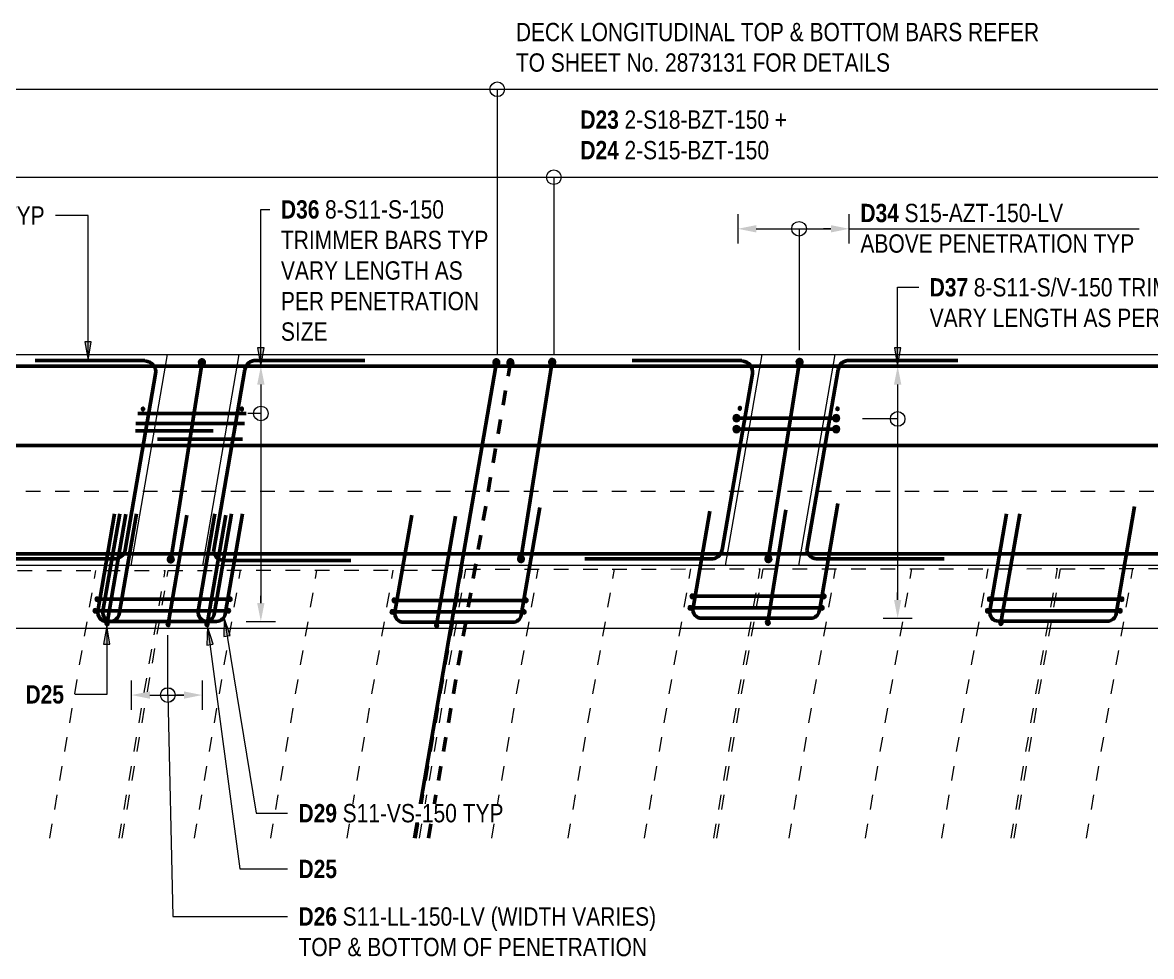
# Model space of a CAD drawing. Header units: metres. Extents: x 1110 to 1195, y -510 to 24.
# Drawn here: x 1115.53 to 1123.24, y -509.72 to -503.34 of the extents above; entities that cross this region are included whole.
import ezdxf

# ---------------------------------------------------------------- set-up
doc = ezdxf.new("R2010")
doc.units = ezdxf.units.M
for name, pattern in [('JacobsCenter', [0.015, 0.009, -0.0015, 0.003, -0.0015]), ('JacobsDash', [0.0045, 0.003, -0.0015]), ('JacobsGridLine', [0.0145, 0.01, -0.001, 0.0025, -0.001])]:
    doc.linetypes.add(name, pattern=pattern)
for name, color, linetype, lineweight in [('A-ANNO-NOTE', 7, 'Continuous', 9), ('A-DETL', 7, 'Continuous', 13), ('A-DETL-GENF', 7, 'Continuous', 9), ('G-ANNO-TEXT', 7, 'Continuous', 9), ('S-BEAM', 7, 'Continuous', 50), ('S-GRID', 7, 'Continuous', 9)]:
    doc.layers.add(name, color=color, linetype=linetype, lineweight=lineweight)
doc.styles.add('Arial Narrow', font='ARIALN.TTF', dxfattribs={"height": 0.125})
doc.styles.add('Arial Narrow_B', font='ARIALNB.TTF', dxfattribs={"height": 0.125})

# ---------------------------------------------------------------- blocks, each defined once
blk = doc.blocks.new('06_SFR_GCT_Girder_SuperT_BR08Edge_CS - Super T - 1815-6270606-DRG-2873132 - PLAN - ABUTMENT A INTEGRAL STITCH')
at = {"layer": 'S-BEAM', "color": 9, "linetype": 'JacobsDash', "lineweight": 18, "true_color": 0xc3c3c3}
for p, q in [((1118.2402, -508.9092), (1118.5566, -507.0731)), ((1118.5566, -507.0731), (1120.5657, -507.0709)), ((1120.249, -508.9092), (1120.5657, -507.0709))]:
    blk.add_line(p, q, dxfattribs=at)
blk = doc.blocks.new('06_SFR_GCT_Girder_SuperT_BR08Edge_CS - Super T - 1815-6270390-DRG-2873132 - PLAN - ABUTMENT A INTEGRAL STITCH')
at = {"layer": 'S-BEAM', "color": 9, "linetype": 'JacobsDash', "lineweight": 18, "true_color": 0xc3c3c3}
for p, q in [((1120.2697, -508.9092), (1120.5864, -507.0713)), ((1120.5864, -507.0713), (1122.5955, -507.069)), ((1122.2785, -508.9092), (1122.5955, -507.069))]:
    blk.add_line(p, q, dxfattribs=at)
blk = doc.blocks.new('06_SFR_GCT_Girder_SuperT_BR08Edge_CS - Super T - 1815-6270051-DRG-2873132 - PLAN - ABUTMENT A INTEGRAL STITCH')
at = {"layer": 'S-BEAM', "color": 9, "linetype": 'JacobsDash', "lineweight": 18, "true_color": 0xc3c3c3}
for p, q in [((1122.2992, -508.9092), (1122.6162, -507.0694)), ((1122.6162, -507.0694), (1124.6253, -507.0672)), ((1124.3079, -508.9092), (1124.6253, -507.0672))]:
    blk.add_line(p, q, dxfattribs=at)
blk = doc.blocks.new('06_SFR_GCT_Girder_SuperT_BR08Edge_CS - Super T - 1815-6539906-DRG-2873132 - PLAN - ABUTMENT A INTEGRAL STITCH')
at = {"layer": 'S-BEAM', "color": 9, "linetype": 'JacobsDash', "lineweight": 18, "true_color": 0xc3c3c3}
for p, q in [((1116.3828, -507.9104), (1116.5257, -507.081)), ((1116.5257, -507.081), (1118.5349, -507.0787)), ((1118.2195, -508.9092), (1118.5349, -507.0787)), ((1116.2107, -508.9092), (1116.3757, -507.9519))]:
    blk.add_line(p, q, dxfattribs=at)
blk = doc.blocks.new('06_SFR_GCT_Girder_SuperT_BR08Edge_CS - Super T - 1815-6271143-DRG-2873132 - PLAN - ABUTMENT A INTEGRAL STITCH')
at = {"layer": 'S-BEAM', "color": 9, "linetype": 'JacobsDash', "lineweight": 18, "true_color": 0xc3c3c3}
for p, q in [((1114.1814, -508.9092), (1114.496, -507.0829)), ((1114.496, -507.0829), (1116.5052, -507.0806)), ((1116.3615, -507.9147), (1116.5052, -507.0806)), ((1116.1901, -508.9092), (1116.3558, -507.948))]:
    blk.add_line(p, q, dxfattribs=at)
blk = doc.blocks.new('T2D-REO-S - T2D-REO-S-6592488-DRG-2873132 - PLAN - ABUTMENT A INTEGRAL STITCH')
at = {"layer": 'A-DETL-GENF', "lineweight": 50}
blk.add_line((0.05, 0.08), (11.878, 0.08), dxfattribs=at)
blk = doc.blocks.new('T2D-REO-S - T2D-REO-S-6592534-DRG-2873132 - PLAN - ABUTMENT A INTEGRAL STITCH')
at = {"layer": 'A-DETL-GENF', "lineweight": 50}
blk.add_line((0.05, -0.08), (11.8657, -0.08), dxfattribs=at)
blk = doc.blocks.new('T2D-REO-S - T2D-REO-S-6552228-DRG-2873132 - PLAN - ABUTMENT A INTEGRAL STITCH')
at = {"layer": 'A-DETL-GENF', "lineweight": 50}
blk.add_line((0.05, 0.08), (11.9017, 0.08), dxfattribs=at)
blk = doc.blocks.new('T2D-REO-LIG-LONG - Scale 50-6714209-DRG-2873132 - PLAN - ABUTMENT A INTEGRAL STITCH')
at = {"layer": 'A-DETL-GENF'}
for points in [[(0.05, 0.035), (0.0539, 0.0355), (0.0575, 0.037), (0.0606, 0.0394), (0.063, 0.0425), (0.0645, 0.0461), (0.065, 0.05), (0.0645, 0.0539), (0.063, 0.0575), (0.0606, 0.0606), (0.0575, 0.063), (0.0539, 0.0645), (0.05, 0.065), (0.0461, 0.0645), (0.0425, 0.063), (0.0394, 0.0606), (0.037, 0.0575), (0.0355, 0.0539), (0.035, 0.05), (0.0355, 0.0461), (0.037, 0.0425), (0.0394, 0.0394), (0.0425, 0.037), (0.0461, 0.0355)], [(0.958, 0.035), (0.9619, 0.0355), (0.9655, 0.037), (0.9686, 0.0394), (0.971, 0.0425), (0.9725, 0.0461), (0.973, 0.05), (0.9725, 0.0539), (0.971, 0.0575), (0.9686, 0.0606), (0.9655, 0.063), (0.9619, 0.0645), (0.958, 0.065), (0.9541, 0.0645), (0.9505, 0.063), (0.9474, 0.0606), (0.945, 0.0575), (0.9435, 0.0539), (0.943, 0.05), (0.9435, 0.0461), (0.945, 0.0425), (0.9474, 0.0394), (0.9505, 0.037), (0.9541, 0.0355)]]:
    blk.add_hatch(color=256, dxfattribs=at).paths.add_polyline_path(points)
at = {"layer": 'A-DETL-GENF', "lineweight": 50}
blk.add_line((0.065, 0.05), (0.943, 0.05), dxfattribs=at)
at = {"layer": 'A-DETL-GENF', "lineweight": 18}
for centre, start, end in [((0.05, 0.05), 360, 180), ((0.05, 0.05), 180, 360), ((0.958, 0.05), 360, 180), ((0.958, 0.05), 180, 360)]:
    blk.add_arc(centre, 0.015, start, end, dxfattribs=at)
blk = doc.blocks.new('T2D-REO-LIG-LONG - Scale 50-6714267-DRG-2873132 - PLAN - ABUTMENT A INTEGRAL STITCH')
at = {"layer": 'A-DETL-GENF'}
for points in [[(0.05, 0.035), (0.0539, 0.0355), (0.0575, 0.037), (0.0606, 0.0394), (0.063, 0.0425), (0.0645, 0.0461), (0.065, 0.05), (0.0645, 0.0539), (0.063, 0.0575), (0.0606, 0.0606), (0.0575, 0.063), (0.0539, 0.0645), (0.05, 0.065), (0.0461, 0.0645), (0.0425, 0.063), (0.0386, 0.0595), (0.037, 0.0575), (0.0355, 0.0539), (0.035, 0.05), (0.0355, 0.0461), (0.037, 0.0425), (0.0394, 0.0394), (0.0425, 0.037), (0.0461, 0.0355)], [(0.9616, 0.035), (0.9655, 0.0355), (0.9691, 0.037), (0.9722, 0.0394), (0.9746, 0.0425), (0.9761, 0.0461), (0.9766, 0.05), (0.9761, 0.0539), (0.9746, 0.0575), (0.9722, 0.0606), (0.9691, 0.063), (0.9655, 0.0645), (0.9616, 0.065), (0.9577, 0.0645), (0.9541, 0.063), (0.951, 0.0606), (0.9486, 0.0575), (0.9471, 0.0539), (0.9466, 0.05), (0.9471, 0.0461), (0.9486, 0.0425), (0.951, 0.0394), (0.9541, 0.037), (0.9577, 0.0355)]]:
    blk.add_hatch(color=256, dxfattribs=at).paths.add_polyline_path(points)
at = {"layer": 'A-DETL-GENF', "lineweight": 50}
blk.add_line((0.065, 0.05), (0.9466, 0.05), dxfattribs=at)
at = {"layer": 'A-DETL-GENF', "lineweight": 18}
for centre, start, end in [((0.05, 0.05), 360, 180), ((0.05, 0.05), 180, 360), ((0.9616, 0.05), 0, 180), ((0.9616, 0.05), 180, 360)]:
    blk.add_arc(centre, 0.015, start, end, dxfattribs=at)
blk = doc.blocks.new('T2D-REO-LIG-LONG - Scale 50-6590636-DRG-2873132 - PLAN - ABUTMENT A INTEGRAL STITCH')
at = {"layer": 'A-DETL-GENF'}
blk.add_hatch(color=256, dxfattribs=at).paths.add_polyline_path([(0.0242, 0.0461), (0.0257, 0.0425), (0.0281, 0.0394), (0.0312, 0.037), (0.0349, 0.0355), (0.0387, 0.035), (0.0426, 0.0355), (0.0462, 0.037), (0.0493, 0.0394), (0.0517, 0.0425), (0.0532, 0.0461), (0.0537, 0.05), (0.0532, 0.0539), (0.0517, 0.0575), (0.0493, 0.0606), (0.0462, 0.063), (0.0426, 0.0645), (0.0387, 0.065), (0.0349, 0.0645), (0.0312, 0.063), (0.0281, 0.0606), (0.0257, 0.0575), (0.0242, 0.0539), (0.0237, 0.05)])
at = {"layer": 'A-DETL-GENF', "lineweight": 50}
blk.add_line((0.0537, 0.05), (0.795, 0.05), dxfattribs=at)
at = {"layer": 'A-DETL-GENF', "lineweight": 18}
for start, end in [(360, 180), (180, 360)]:
    blk.add_arc((0.0387, 0.05), 0.015, start, end, dxfattribs=at)
blk = doc.blocks.new('T2DExtentArrowReinf_v1 - Extent-8540926-DRG-2873132 - PLAN - ABUTMENT A INTEGRAL STITCH')
at = {"layer": 'A-DETL-GENF'}
for p, q in [((0.2469, 0), (0.2469, 0.4093)), ((0, -0.01), (0, 0.01)), ((0.482, 0.0339), (0.482, 0)), ((0.125, 0), (0.357, 0))]:
    blk.add_line(p, q, dxfattribs=at)
blk = doc.blocks.new('T2D-REO-LIG-LONG - Scale 50-6715040-DRG-2873132 - PLAN - ABUTMENT A INTEGRAL STITCH')
at = {"layer": 'A-DETL-GENF'}
for points in [[(0.05, 0.035), (0.0539, 0.0355), (0.0575, 0.037), (0.0606, 0.0394), (0.063, 0.0425), (0.0645, 0.0461), (0.065, 0.05), (0.0645, 0.0539), (0.063, 0.0575), (0.0606, 0.0606), (0.0575, 0.063), (0.0539, 0.0645), (0.05, 0.065), (0.0461, 0.0645), (0.0425, 0.063), (0.0394, 0.0606), (0.037, 0.0575), (0.0355, 0.0539), (0.035, 0.05), (0.0355, 0.0461), (0.037, 0.0425), (0.0394, 0.0394), (0.0425, 0.037), (0.0461, 0.0355)], [(0.95, 0.035), (0.9539, 0.0355), (0.9575, 0.037), (0.9606, 0.0394), (0.963, 0.0425), (0.9645, 0.0461), (0.965, 0.05), (0.9645, 0.0539), (0.963, 0.0575), (0.9606, 0.0606), (0.9575, 0.063), (0.9539, 0.0645), (0.95, 0.065), (0.9461, 0.0645), (0.9425, 0.063), (0.9394, 0.0606), (0.937, 0.0575), (0.9355, 0.0539), (0.935, 0.05), (0.9355, 0.0461), (0.937, 0.0425), (0.9394, 0.0394), (0.9425, 0.037), (0.9461, 0.0355)]]:
    blk.add_hatch(color=256, dxfattribs=at).paths.add_polyline_path(points)
at = {"layer": 'A-DETL-GENF', "lineweight": 50}
blk.add_line((0.065, 0.05), (0.935, 0.05), dxfattribs=at)
at = {"layer": 'A-DETL-GENF', "lineweight": 18}
for centre, start, end in [((0.05, 0.05), 360, 180), ((0.05, 0.05), 180, 360), ((0.95, 0.05), 360, 180), ((0.95, 0.05), 180, 360)]:
    blk.add_arc(centre, 0.015, start, end, dxfattribs=at)
blk = doc.blocks.new('T2D-REO-LIG-LONG - Scale 50-6715321-DRG-2873132 - PLAN - ABUTMENT A INTEGRAL STITCH')
at = {"layer": 'A-DETL-GENF'}
for points in [[(0.05, 0.035), (0.0539, 0.0355), (0.0575, 0.037), (0.0606, 0.0394), (0.063, 0.0425), (0.0645, 0.0461), (0.065, 0.05), (0.0645, 0.0539), (0.063, 0.0575), (0.0606, 0.0606), (0.0575, 0.063), (0.0539, 0.0645), (0.05, 0.065), (0.0461, 0.0645), (0.0425, 0.063), (0.0394, 0.0606), (0.037, 0.0575), (0.0355, 0.0539), (0.035, 0.05), (0.0355, 0.0461), (0.037, 0.0425), (0.0394, 0.0394), (0.0425, 0.037), (0.0461, 0.0355)], [(0.9528, 0.035), (0.9567, 0.0355), (0.9603, 0.037), (0.9634, 0.0394), (0.9658, 0.0425), (0.9673, 0.0461), (0.9678, 0.05), (0.9673, 0.0539), (0.9658, 0.0575), (0.9634, 0.0606), (0.9603, 0.063), (0.9567, 0.0645), (0.9528, 0.065), (0.9489, 0.0645), (0.9453, 0.063), (0.9422, 0.0606), (0.9398, 0.0575), (0.9383, 0.0539), (0.9378, 0.05), (0.9383, 0.0461), (0.9398, 0.0425), (0.9422, 0.0394), (0.9453, 0.037), (0.9489, 0.0355)]]:
    blk.add_hatch(color=256, dxfattribs=at).paths.add_polyline_path(points)
at = {"layer": 'A-DETL-GENF', "lineweight": 50}
blk.add_line((0.065, 0.05), (0.9378, 0.05), dxfattribs=at)
at = {"layer": 'A-DETL-GENF', "lineweight": 18}
for centre, start, end in [((0.05, 0.05), 360, 180), ((0.05, 0.05), 180, 360), ((0.9528, 0.05), 360, 180), ((0.9528, 0.05), 180, 0)]:
    blk.add_arc(centre, 0.015, start, end, dxfattribs=at)
blk = doc.blocks.new('T2D-REO-LIG-LONG - Scale 50-6715377-DRG-2873132 - PLAN - ABUTMENT A INTEGRAL STITCH')
at = {"layer": 'A-DETL-GENF'}
for points in [[(0.05, 0.035), (0.0539, 0.0355), (0.0575, 0.037), (0.0606, 0.0394), (0.063, 0.0425), (0.0645, 0.0461), (0.065, 0.05), (0.0645, 0.0539), (0.063, 0.0575), (0.0606, 0.0606), (0.0575, 0.063), (0.0539, 0.0645), (0.05, 0.065), (0.0461, 0.0645), (0.0425, 0.063), (0.0394, 0.0606), (0.037, 0.0575), (0.0355, 0.0539), (0.035, 0.05), (0.0355, 0.0461), (0.037, 0.0425), (0.0394, 0.0394), (0.0425, 0.037), (0.0461, 0.0355)], [(0.9551, 0.035), (0.959, 0.0355), (0.9626, 0.037), (0.9658, 0.0394), (0.9681, 0.0425), (0.9696, 0.0461), (0.9701, 0.05), (0.9696, 0.0539), (0.9681, 0.0575), (0.9658, 0.0606), (0.9626, 0.063), (0.959, 0.0645), (0.9551, 0.065), (0.9513, 0.0645), (0.9476, 0.063), (0.9445, 0.0606), (0.9422, 0.0575), (0.9407, 0.0539), (0.9401, 0.05), (0.9407, 0.0461), (0.9422, 0.0425), (0.9445, 0.0394), (0.9476, 0.037), (0.9513, 0.0355)]]:
    blk.add_hatch(color=256, dxfattribs=at).paths.add_polyline_path(points)
at = {"layer": 'A-DETL-GENF', "lineweight": 50}
blk.add_line((0.065, 0.05), (0.9401, 0.05), dxfattribs=at)
at = {"layer": 'A-DETL-GENF', "lineweight": 18}
for centre, start, end in [((0.05, 0.05), 360, 180), ((0.05, 0.05), 180, 360), ((0.9551, 0.05), 360, 180), ((0.9551, 0.05), 180, 360)]:
    blk.add_arc(centre, 0.015, start, end, dxfattribs=at)
blk = doc.blocks.new('B_Det_Reinf_Bar Section_2D - Reo Dot_Scale 25_Section-1695670-DRG-2873132 - PLAN - ABUTMENT A INTEGRAL STITCH')
at = {"layer": 'A-DETL-GENF'}
blk.add_hatch(color=256, dxfattribs=at).paths.add_polyline_path([(0.0121, 0.0032), (0.0108, 0.0062), (0.0088, 0.0088), (0.0062, 0.0108), (0.0032, 0.0121), (0, 0.0125), (-0.0032, 0.0121), (-0.0063, 0.0108), (-0.0088, 0.0088), (-0.0108, 0.0062), (-0.0121, 0.0032), (-0.0125, 0), (-0.0121, -0.0032), (-0.0108, -0.0063), (-0.0088, -0.0088), (-0.0063, -0.0108), (-0.0032, -0.0121), (0, -0.0125), (0.0032, -0.0121), (0.0062, -0.0108), (0.0088, -0.0088), (0.0108, -0.0063), (0.0121, -0.0032), (0.0125, 0)])
for start, end in [(360, 180), (180, 360)]:
    blk.add_arc((0, 0), 0.0125, start, end, dxfattribs=at)
blk = doc.blocks.new('T2DExtentArrowReinf_v1 - Extent-8794891-DRG-2873132 - PLAN - ABUTMENT A INTEGRAL STITCH')
at = {"layer": 'A-DETL-GENF'}
for p, q in [((0, 0.01), (0, -0.01)), ((0.125, 0), (1.6161, 0)), ((0.3225, 0), (0.3225, -0.0879)), ((1.7411, -0.0339), (1.7411, 0))]:
    blk.add_line(p, q, dxfattribs=at)
blk = doc.blocks.new('CS_DET_Rebar Combined - Multiple Bar-6596981-DRG-2873132 - PLAN - ABUTMENT A INTEGRAL STITCH')
at = {"layer": 'A-DETL-GENF'}
blk.add_hatch(color=256, dxfattribs=at).paths.add_polyline_path([(0.0241, 0.0065), (0.0217, 0.0125), (0.0177, 0.0177), (0.0125, 0.0217), (0.0065, 0.0241), (0, 0.025), (-0.0065, 0.0241), (-0.0125, 0.0217), (-0.0177, 0.0177), (-0.0217, 0.0125), (-0.0241, 0.0065), (-0.025, 0), (-0.0241, -0.0065), (-0.0217, -0.0125), (-0.0177, -0.0177), (-0.0125, -0.0217), (-0.0065, -0.0241), (0, -0.025), (0.0065, -0.0241), (0.0125, -0.0217), (0.0177, -0.0177), (0.0217, -0.0125), (0.0241, -0.0065), (0.025, 0)])
at = {"layer": 'A-DETL-GENF', "linetype": 'JacobsDash', "lineweight": 50}
blk.add_line((3.2945, 0), (0.025, 0), dxfattribs=at)
at = {"layer": 'A-DETL-GENF'}
for start, end in [(360, 180), (180, 360)]:
    blk.add_arc((0, 0), 0.025, start, end, dxfattribs=at)
blk = doc.blocks.new('CS_DET_Rebar Combined - Multiple Bar-6597023-DRG-2873132 - PLAN - ABUTMENT A INTEGRAL STITCH')
at = {"layer": 'A-DETL-GENF'}
blk.add_hatch(color=256, dxfattribs=at).paths.add_polyline_path([(0.0241, 0.0065), (0.0217, 0.0125), (0.0177, 0.0177), (0.0125, 0.0217), (0.0065, 0.0241), (0, 0.025), (-0.0065, 0.0241), (-0.0125, 0.0217), (-0.0177, 0.0177), (-0.0217, 0.0125), (-0.0241, 0.0065), (-0.025, 0), (-0.0241, -0.0065), (-0.0217, -0.0125), (-0.0177, -0.0177), (-0.0125, -0.0217), (-0.0065, -0.0241), (0, -0.025), (0.0065, -0.0241), (0.0125, -0.0217), (0.0177, -0.0177), (0.0217, -0.0125), (0.0241, -0.0065), (0.025, 0)])
at = {"layer": 'A-DETL-GENF', "lineweight": 50}
blk.add_line((0.025, 0), (3.2951, 0), dxfattribs=at)
at = {"layer": 'A-DETL-GENF'}
for start, end in [(360, 180), (180, 360)]:
    blk.add_arc((0, 0), 0.025, start, end, dxfattribs=at)
blk = doc.blocks.new('T2DExtentArrowReinf_v1 - Extent-6600319-DRG-2873132 - PLAN - ABUTMENT A INTEGRAL STITCH')
at = {"layer": 'A-DETL-GENF'}
for p, q in [((0.125, 0), (30.6359, 0)), ((6.4142, 0), (6.4142, -1.81))]:
    blk.add_line(p, q, dxfattribs=at)
blk = doc.blocks.new('T2DExtentArrowReinf_v1 - Extent-7551481-DRG-2873132 - PLAN - ABUTMENT A INTEGRAL STITCH')
at = {"layer": 'A-DETL-GENF'}
for p, q in [((0.125, 0), (30.6359, 0)), ((6.8007, 0), (6.8007, -1.21))]:
    blk.add_line(p, q, dxfattribs=at)
blk = doc.blocks.new('CS_DET_Rebar Combined - Multiple Bar-6600906-DRG-2873132 - PLAN - ABUTMENT A INTEGRAL STITCH')
at = {"layer": 'A-DETL-GENF'}
for points in [[(0.0241, 0.0065), (0.0217, 0.0125), (0.0177, 0.0177), (0.0125, 0.0217), (0.0065, 0.0241), (0, 0.025), (-0.0065, 0.0241), (-0.0125, 0.0217), (-0.0177, 0.0177), (-0.0217, 0.0125), (-0.0241, 0.0065), (-0.025, 0), (-0.0241, -0.0065), (-0.0217, -0.0125), (-0.0177, -0.0177), (-0.0125, -0.0217), (-0.0065, -0.0241), (0, -0.025), (0.0065, -0.0241), (0.0125, -0.0217), (0.0177, -0.0177), (0.0217, -0.0125), (0.0241, -0.0065), (0.025, 0)], [(1.3841, 0.0065), (1.3817, 0.0125), (1.3777, 0.0177), (1.3725, 0.0217), (1.3665, 0.0241), (1.36, 0.025), (1.3535, 0.0241), (1.3475, 0.0217), (1.3423, 0.0177), (1.3383, 0.0125), (1.3359, 0.0065), (1.335, 0), (1.3359, -0.0065), (1.3383, -0.0125), (1.3423, -0.0177), (1.3475, -0.0217), (1.3535, -0.0241), (1.36, -0.025), (1.3665, -0.0241), (1.3725, -0.0217), (1.3777, -0.0177), (1.3817, -0.0125), (1.3841, -0.0065), (1.385, 0)]]:
    blk.add_hatch(color=256, dxfattribs=at).paths.add_polyline_path(points)
at = {"layer": 'A-DETL-GENF', "lineweight": 50}
blk.add_line((0.025, 0), (1.335, 0), dxfattribs=at)
at = {"layer": 'A-DETL-GENF'}
for centre, start, end in [((0, 0), 360, 180), ((0, 0), 180, 360), ((1.36, 0), 0, 180), ((1.36, 0), 180, 360)]:
    blk.add_arc(centre, 0.025, start, end, dxfattribs=at)
blk = doc.blocks.new('T2DExtentArrowReinf_v1 - Extent-6601518-DRG-2873132 - PLAN - ABUTMENT A INTEGRAL STITCH')
at = {"layer": 'A-DETL-GENF'}
for p, q in [((0, 0.01), (0, -0.01)), ((0.125, 0), (0.635, 0)), ((0.4176, 0), (0.4176, -0.8288)), ((0.76, -0.01), (0.76, 0))]:
    blk.add_line(p, q, dxfattribs=at)
blk = doc.blocks.new('T2DExtentArrowReinf_v1 - Extent-8555016-DRG-2873132 - PLAN - ABUTMENT A INTEGRAL STITCH')
at = {"layer": 'A-DETL-GENF'}
for p, q in [((0, 0.01), (0, -0.01)), ((0.125, 0), (1.5951, 0)), ((0.36, 0), (0.36, -0.2405)), ((1.7201, -0.0339), (1.7201, 0))]:
    blk.add_line(p, q, dxfattribs=at)
blk = doc.blocks.new('CS_DET_Rebar Combined - Multiple Bar-7551492-DRG-2873132 - PLAN - ABUTMENT A INTEGRAL STITCH')
at = {"layer": 'A-DETL-GENF'}
blk.add_hatch(color=256, dxfattribs=at).paths.add_polyline_path([(0.7968, 0.0045), (0.7951, 0.0087), (0.7923, 0.0124), (0.7887, 0.0152), (0.7845, 0.0169), (0.7799, 0.0175), (0.7754, 0.0169), (0.7712, 0.0152), (0.7676, 0.0124), (0.7643, 0.0076), (0.763, 0.0045), (0.7624, 0), (0.763, -0.0045), (0.7648, -0.0088), (0.7676, -0.0124), (0.7712, -0.0152), (0.7754, -0.0169), (0.7799, -0.0175), (0.7845, -0.0169), (0.7887, -0.0152), (0.7923, -0.0124), (0.7951, -0.0088), (0.7968, -0.0045), (0.7974, 0)])
at = {"layer": 'A-DETL-GENF', "lineweight": 50}
blk.add_line((0, 0), (0.7624, 0), dxfattribs=at)
at = {"layer": 'A-DETL-GENF'}
for start, end in [(360, 180), (180, 360)]:
    blk.add_arc((0.7799, 0), 0.0175, start, end, dxfattribs=at)
blk = doc.blocks.new('CS_DET_Rebar Combined - Multiple Bar-7551485-DRG-2873132 - PLAN - ABUTMENT A INTEGRAL STITCH')
at = {"layer": 'A-DETL-GENF', "lineweight": 50}
blk.add_line((0, 0), (0.74, 0), dxfattribs=at)
blk = doc.blocks.new('CS_DET_Rebar Combined - Multiple Bar-7551489-DRG-2873132 - PLAN - ABUTMENT A INTEGRAL STITCH')
at = {"layer": 'A-DETL-GENF'}
for points in [[(0, -0.025), (0.0065, -0.0241), (0.0125, -0.0217), (0.0177, -0.0177), (0.0217, -0.0125), (0.0241, -0.0065), (0.025, 0), (0.0241, 0.0065), (0.0217, 0.0125), (0.0177, 0.0177), (0.0125, 0.0217), (0.0065, 0.0241), (0, 0.025), (-0.0065, 0.0241), (-0.0125, 0.0217), (-0.0177, 0.0177), (-0.0217, 0.0125), (-0.0241, 0.0065), (-0.025, 0), (-0.0241, -0.0065), (-0.0217, -0.0125), (-0.0177, -0.0177), (-0.0125, -0.0217), (-0.0065, -0.0241)], [(0.68, -0.025), (0.6865, -0.0241), (0.6925, -0.0217), (0.6977, -0.0177), (0.7017, -0.0125), (0.7041, -0.0065), (0.705, 0), (0.7041, 0.0065), (0.7017, 0.0125), (0.6977, 0.0177), (0.6925, 0.0217), (0.6865, 0.0241), (0.68, 0.025), (0.6735, 0.0241), (0.6675, 0.0217), (0.6623, 0.0177), (0.6583, 0.0125), (0.6559, 0.0065), (0.655, 0), (0.6559, -0.0065), (0.6583, -0.0125), (0.6623, -0.0177), (0.6675, -0.0217), (0.6735, -0.0241)]]:
    blk.add_hatch(color=256, dxfattribs=at).paths.add_polyline_path(points)
at = {"layer": 'A-DETL-GENF', "lineweight": 50}
blk.add_line((0.025, 0), (0.655, 0), dxfattribs=at)
at = {"layer": 'A-DETL-GENF'}
for centre, start, end in [((0, 0), 360, 180), ((0, 0), 180, 360), ((0.68, 0), 360, 180), ((0.68, 0), 180, 360)]:
    blk.add_arc(centre, 0.025, start, end, dxfattribs=at)
blk = doc.blocks.new('CS_DET_Rebar Combined - Multiple Bar-7551483-DRG-2873132 - PLAN - ABUTMENT A INTEGRAL STITCH')
at = {"layer": 'A-DETL-GENF', "lineweight": 50}
blk.add_line((0, 0), (0.53, 0), dxfattribs=at)
blk = doc.blocks.new('CS_DET_Rebar Combined - Multiple Bar-7551488-DRG-2873132 - PLAN - ABUTMENT A INTEGRAL STITCH')
at = {"layer": 'A-DETL-GENF', "lineweight": 50}
blk.add_line((0, 0), (0.58, 0), dxfattribs=at)

msp = doc.modelspace()

# ---------------------------------------------------------------- hatches: boundary and pattern name
at = {"layer": 'A-ANNO-NOTE', "lineweight": 5}
for points in [[(1120.5388, -504.7746), (1120.5388, -504.7246), (1120.4138, -504.7496)], [(1121.0488, -504.7746), (1121.1738, -504.7496), (1121.0488, -504.7246)], [(1117.1324, -505.8126), (1117.1824, -505.8126), (1117.1574, -505.6876)], [(1121.5294, -505.8126), (1121.5044, -505.6876), (1121.4794, -505.8126)], [(1117.1574, -507.4288), (1117.1824, -507.3038), (1117.1324, -507.3038)], [(1121.5044, -507.4078), (1121.5294, -507.2828), (1121.4794, -507.2828)], [(1116.4005, -507.9569), (1116.4005, -507.9069), (1116.2755, -507.9319)], [(1116.6325, -507.9569), (1116.7575, -507.9319), (1116.6325, -507.9069)]]:
    msp.add_hatch(color=256, dxfattribs=at).paths.add_polyline_path(points)
at = {"layer": 'G-ANNO-TEXT'}
for points in [[(1115.9778, -505.6457), (1115.9999, -505.5207), (1115.9558, -505.5207)], [(1117.1575, -505.6877), (1117.1795, -505.5627), (1117.1354, -505.5627)], [(1121.5044, -505.6877), (1121.5265, -505.5627), (1121.4824, -505.5627)], [(1116.9059, -507.4055), (1116.9044, -507.5325), (1116.9479, -507.5253)], [(1116.1055, -507.4584), (1116.0835, -507.5834), (1116.1276, -507.5834)], [(1116.7928, -507.4645), (1116.7876, -507.5913), (1116.8313, -507.5855)]]:
    msp.add_hatch(color=256, dxfattribs=at).paths.add_polyline_path(points)

# ---------------------------------------------------------------- linework, layer by layer
at = {"layer": 'A-ANNO-NOTE'}
for p, q in [((1120.4138, -504.6496), (1120.4138, -504.8496)), ((1121.1738, -504.8496), (1121.1738, -504.6496)), ((1120.5388, -504.7496), (1120.5888, -504.7496)), ((1121.0488, -504.7496), (1120.9988, -504.7496)), ((1117.2574, -505.6876), (1117.0574, -505.6876)), ((1121.6044, -505.6876), (1121.4044, -505.6876)), ((1117.1574, -505.8126), (1117.1574, -505.8626)), ((1121.5044, -505.8126), (1121.5044, -505.8626)), ((1117.1574, -507.3038), (1117.1574, -507.2538)), ((1121.5044, -507.2828), (1121.5044, -507.2328)), ((1121.4044, -507.4078), (1121.6044, -507.4078)), ((1117.0574, -507.4288), (1117.2574, -507.4288)), ((1116.2755, -508.0319), (1116.2755, -507.8319)), ((1116.7575, -507.8319), (1116.7575, -508.0319)), ((1116.4005, -507.9319), (1116.4505, -507.9319)), ((1116.6325, -507.9319), (1116.5825, -507.9319))]:
    msp.add_line(p, q, dxfattribs=at)
for centre in [(1118.7709, -503.7976), (1119.1574, -504.3976), (1120.8314, -504.7496), (1117.1574, -506.0101), (1121.5044, -506.0476), (1116.5224, -507.9319)]:
    msp.add_circle(centre, 0.05, dxfattribs=at)
at = {"layer": 'A-DETL', "lineweight": 18}
for p, q in [((1121.1738, -504.7496), (1123.1538, -504.7496)), ((1120.5761, -505.6076), (1120.328, -507.048)), ((1121.0761, -505.6076), (1120.828, -507.048))]:
    msp.add_line(p, q, dxfattribs=at)
at = {"layer": 'A-DETL', "lineweight": 50}
for p, q in [((1115.6166, -505.6496), (1116.3666, -505.6496)), ((1116.8346, -506.9537), (1117.0489, -505.7099)), ((1117.8664, -505.6476), (1117.1228, -505.6476)), ((1119.6915, -505.6496), (1120.4415, -505.6496)), ((1120.8853, -506.9478), (1121.0985, -505.7099)), ((1121.9161, -505.6476), (1121.1724, -505.6476)), ((1116.2317, -506.9405), (1116.4386, -505.7396)), ((1120.3065, -506.9405), (1120.5134, -505.7396)), ((1120.9697, -507.358), (1121.0961, -506.6242)), ((1122.9957, -507.3777), (1123.1221, -506.6439)), ((1116.0449, -507.3586), (1116.1591, -506.6956)), ((1116.0799, -507.3586), (1116.1941, -506.6956)), ((1116.1898, -507.379), (1116.3076, -506.6956)), ((1116.7299, -507.3586), (1116.8441, -506.6956)), ((1116.8398, -507.379), (1116.9576, -506.6956)), ((1116.9148, -507.379), (1117.0326, -506.6956)), ((1118.0731, -507.3651), (1118.1871, -506.7035)), ((1118.9354, -507.3855), (1119.0618, -506.6518)), ((1120.1074, -507.3376), (1120.2214, -506.6759)), ((1122.1335, -507.3573), (1122.2475, -506.6956)), ((1116.1542, -507.0026), (1115.2942, -507.0026)), ((1116.9114, -507.0126), (1117.7714, -507.0126)), ((1120.2291, -507.0026), (1119.3691, -507.0026)), ((1120.9611, -507.0026), (1121.8211, -507.0026)), ((1120.9105, -507.4078), (1120.1665, -507.4078)), ((1116.8557, -507.4288), (1116.1145, -507.4288)), ((1116.1307, -507.4288), (1116.139, -507.4288)), ((1118.8763, -507.4353), (1118.1323, -507.4353)), ((1122.2038, -507.4275), (1122.1926, -507.4275)), ((1122.9366, -507.4275), (1122.2151, -507.4275))]:
    msp.add_line(p, q, dxfattribs=at)
at = {"layer": 'A-DETL', "color": 9, "linetype": 'JacobsDash', "lineweight": 9, "true_color": 0xc0c0c0}
for p, q in [((1115.7169, -508.9092), (1116.0318, -507.0812)), ((1116.7043, -508.9092), (1117.0194, -507.0804)), ((1117.7462, -508.9092), (1118.0615, -507.0793)), ((1118.7338, -508.9092), (1119.0502, -507.0726)), ((1119.7757, -508.9092), (1120.0924, -507.0714)), ((1120.7633, -508.9092), (1121.08, -507.0707)), ((1121.8052, -508.9092), (1122.1222, -507.0696)), ((1122.7927, -508.9092), (1123.1098, -507.0689))]:
    msp.add_line(p, q, dxfattribs=at)
at = {"layer": 'A-DETL', "color": 8, "linetype": 'JacobsCenter', "lineweight": 18, "true_color": 0x808080}
for p, q in [((1117.2251, -508.9092), (1117.5404, -507.0799)), ((1119.2546, -508.9092), (1119.5713, -507.072)), ((1121.2841, -508.9092), (1121.6011, -507.0702))]:
    msp.add_line(p, q, dxfattribs=at)
at = {"layer": 'A-DETL', "lineweight": 50}
for centre, radius, start, end in [((1116.3647, -505.7268), 0.075, 350.22424, 87.29473), ((1117.1228, -505.7226), 0.075, 90, 170.22424), ((1120.4395, -505.7268), 0.075, 350.22424, 87.29473), ((1121.1724, -505.7226), 0.075, 90, 170.22424), ((1116.1578, -506.9277), 0.075, 267.29473, 350.22424), ((1116.9079, -506.9377), 0.075, 192.28945, 272.70527), ((1120.2326, -506.9277), 0.075, 267.29473, 350.22424), ((1120.9575, -506.9277), 0.075, 195.5195, 272.70527), ((1120.1665, -507.3478), 0.06, 170.22424, 270), ((1116.104, -507.3688), 0.06, 170.22424, 267.96073), ((1116.139, -507.3688), 0.06, 170.22424, 270), ((1116.1307, -507.3688), 0.06, 270, 350.21932), ((1116.789, -507.3688), 0.06, 170.22424, 270), ((1116.7807, -507.3688), 0.06, 270, 350.21932), ((1116.8557, -507.3688), 0.06, 270, 350.22424), ((1118.1323, -507.3753), 0.06, 170.22424, 270), ((1118.8763, -507.3753), 0.06, 270, 350.22424), ((1120.9105, -507.3478), 0.06, 270, 350.22424), ((1122.1926, -507.3675), 0.06, 170.22424, 270), ((1122.9366, -507.3675), 0.06, 270, 350.22424)]:
    msp.add_arc(centre, radius, start, end, dxfattribs=at)
at = {"layer": 'G-ANNO-TEXT'}
for p, q in [((1117.1575, -504.6174), (1117.2196, -504.6174)), ((1117.1575, -505.6877), (1117.1575, -504.6174)), ((1115.8278, -504.6592), (1115.7561, -504.6592)), ((1115.9778, -504.6592), (1115.8278, -504.6592)), ((1115.9778, -505.6457), (1115.9778, -504.6592)), ((1121.5044, -505.149), (1121.6478, -505.149)), ((1121.5044, -505.6877), (1121.5044, -505.149)), ((1115.9999, -505.5207), (1115.9558, -505.5207)), ((1115.9558, -505.5207), (1115.9778, -505.6457)), ((1115.9778, -505.6457), (1115.9999, -505.5207)), ((1117.1795, -505.5627), (1117.1354, -505.5627)), ((1117.1354, -505.5627), (1117.1575, -505.6877)), ((1117.1575, -505.6877), (1117.1795, -505.5627)), ((1121.5265, -505.5627), (1121.4824, -505.5627)), ((1121.4824, -505.5627), (1121.5044, -505.6877)), ((1121.5044, -505.6877), (1121.5265, -505.5627)), ((1116.9059, -507.4055), (1116.9044, -507.5325)), ((1116.9479, -507.5253), (1116.9059, -507.4055)), ((1116.9059, -507.4055), (1117.1246, -508.7379)), ((1116.1055, -507.4584), (1116.0835, -507.5834)), ((1116.1276, -507.5834), (1116.1055, -507.4584)), ((1116.1055, -507.4584), (1116.1055, -507.9272)), ((1116.7928, -507.4645), (1116.7876, -507.5913)), ((1116.8313, -507.5855), (1116.7928, -507.4645)), ((1116.7928, -507.4645), (1117.0147, -509.1185)), ((1116.9044, -507.5325), (1116.9479, -507.5253)), ((1116.0835, -507.5834), (1116.1276, -507.5834)), ((1116.7876, -507.5913), (1116.8313, -507.5855)), ((1115.9393, -507.9272), (1115.8874, -507.9272)), ((1116.1055, -507.9272), (1115.9393, -507.9272)), ((1116.5221, -507.9324), (1116.5562, -509.443)), ((1117.1246, -508.7379), (1117.3396, -508.7379)), ((1117.0147, -509.1185), (1117.3396, -509.1185)), ((1116.5562, -509.443), (1117.3396, -509.443))]:
    msp.add_line(p, q, dxfattribs=at)
msp.add_circle((1116.5221, -507.9324), 0.05, dxfattribs=at)
at = {"layer": 'S-BEAM', "lineweight": 13}
for p, q in [((1112.3514, -505.6076), (1126.3645, -505.6076)), ((1116.2729, -507.0476), (1116.521, -505.6076)), ((1117.0081, -505.6076), (1116.76, -507.0476)), ((1126.3645, -507.0476), (1112.3514, -507.0476)), ((1126.3647, -507.4776), (1112.3526, -507.4776))]:
    msp.add_line(p, q, dxfattribs=at)
at = {"layer": 'S-GRID', "linetype": 'JacobsGridLine', "lineweight": 18}
msp.add_line((1144.8523, -506.5426), (1111.4628, -506.5426), dxfattribs=at)

# ---------------------------------------------------------------- block references
at = {"layer": 'A-DETL-GENF'}
for name, p in [('T2DExtentArrowReinf_v1 - Extent-6600319-DRG-2873132 - PLAN - ABUTMENT A INTEGRAL STITCH', (1112.3567, -503.7976)), ('T2DExtentArrowReinf_v1 - Extent-7551481-DRG-2873132 - PLAN - ABUTMENT A INTEGRAL STITCH', (1112.3567, -504.3976)), ('T2DExtentArrowReinf_v1 - Extent-6601518-DRG-2873132 - PLAN - ABUTMENT A INTEGRAL STITCH', (1120.4138, -504.7496)), ('CS_DET_Rebar Combined - Multiple Bar-7551485-DRG-2873132 - PLAN - ABUTMENT A INTEGRAL STITCH', (1116.3169, -506.0099)), ('CS_DET_Rebar Combined - Multiple Bar-7551489-DRG-2873132 - PLAN - ABUTMENT A INTEGRAL STITCH', (1120.4044, -506.0416)), ('CS_DET_Rebar Combined - Multiple Bar-7551485-DRG-2873132 - PLAN - ABUTMENT A INTEGRAL STITCH', (1116.305, -506.0788)), ('CS_DET_Rebar Combined - Multiple Bar-7551489-DRG-2873132 - PLAN - ABUTMENT A INTEGRAL STITCH', (1120.4047, -506.1163)), ('CS_DET_Rebar Combined - Multiple Bar-7551483-DRG-2873132 - PLAN - ABUTMENT A INTEGRAL STITCH', (1116.3013, -506.1296)), ('CS_DET_Rebar Combined - Multiple Bar-7551488-DRG-2873132 - PLAN - ABUTMENT A INTEGRAL STITCH', (1116.4517, -506.1843)), ('T2D-REO-LIG-LONG - Scale 50-6714209-DRG-2873132 - PLAN - ABUTMENT A INTEGRAL STITCH', (1115.9894, -507.3276)), ('T2D-REO-LIG-LONG - Scale 50-6715040-DRG-2873132 - PLAN - ABUTMENT A INTEGRAL STITCH', (1120.0516, -507.3079)), ('T2D-REO-LIG-LONG - Scale 50-6715321-DRG-2873132 - PLAN - ABUTMENT A INTEGRAL STITCH', (1122.0815, -507.3276)), ('T2D-REO-LIG-LONG - Scale 50-6715040-DRG-2873132 - PLAN - ABUTMENT A INTEGRAL STITCH', (1118.0174, -507.3355)), ('T2D-REO-LIG-LONG - Scale 50-6715040-DRG-2873132 - PLAN - ABUTMENT A INTEGRAL STITCH', (1120.038, -507.3868)), ('T2D-REO-LIG-LONG - Scale 50-6714267-DRG-2873132 - PLAN - ABUTMENT A INTEGRAL STITCH', (1115.9758, -507.4065)), ('T2D-REO-LIG-LONG - Scale 50-6715040-DRG-2873132 - PLAN - ABUTMENT A INTEGRAL STITCH', (1118.0038, -507.4143)), ('T2D-REO-LIG-LONG - Scale 50-6715377-DRG-2873132 - PLAN - ABUTMENT A INTEGRAL STITCH', (1122.0679, -507.4065)), ('T2DExtentArrowReinf_v1 - Extent-8540926-DRG-2873132 - PLAN - ABUTMENT A INTEGRAL STITCH', (1116.2755, -507.9319))]:
    msp.add_blockref(name, p, dxfattribs=at)
for name, p, rotation in [('CS_DET_Rebar Combined - Multiple Bar-6600906-DRG-2873132 - PLAN - ABUTMENT A INTEGRAL STITCH', (1116.7553, -505.6621), 261.0000000000048), ('CS_DET_Rebar Combined - Multiple Bar-6597023-DRG-2873132 - PLAN - ABUTMENT A INTEGRAL STITCH', (1118.7647, -505.662), 260.2242431405858), ('CS_DET_Rebar Combined - Multiple Bar-6596981-DRG-2873132 - PLAN - ABUTMENT A INTEGRAL STITCH', (1118.861, -505.6626), 260.2242431405735), ('CS_DET_Rebar Combined - Multiple Bar-6600906-DRG-2873132 - PLAN - ABUTMENT A INTEGRAL STITCH', (1119.1459, -505.6594), 261.0000000000048), ('CS_DET_Rebar Combined - Multiple Bar-6600906-DRG-2873132 - PLAN - ABUTMENT A INTEGRAL STITCH', (1120.8348, -505.6594), 261.0000000000048), ('T2D-REO-S - T2D-REO-S-6592488-DRG-2873132 - PLAN - ABUTMENT A INTEGRAL STITCH', (1124.3514, -505.6076), 180), ('T2DExtentArrowReinf_v1 - Extent-8794891-DRG-2873132 - PLAN - ABUTMENT A INTEGRAL STITCH', (1117.1574, -505.6876), 270.0000000000056), ('T2DExtentArrowReinf_v1 - Extent-8555016-DRG-2873132 - PLAN - ABUTMENT A INTEGRAL STITCH', (1121.5044, -505.6876), 270.0000000000056), ('B_Det_Reinf_Bar Section_2D - Reo Dot_Scale 25_Section-1695670-DRG-2873132 - PLAN - ABUTMENT A INTEGRAL STITCH', (1116.3527, -505.9796), 255.2239032136471), ('B_Det_Reinf_Bar Section_2D - Reo Dot_Scale 25_Section-1695670-DRG-2873132 - PLAN - ABUTMENT A INTEGRAL STITCH', (1117.0277, -505.9796), 255.2239032136471), ('B_Det_Reinf_Bar Section_2D - Reo Dot_Scale 25_Section-1695670-DRG-2873132 - PLAN - ABUTMENT A INTEGRAL STITCH', (1120.4273, -505.9746), 255.2239032136471), ('B_Det_Reinf_Bar Section_2D - Reo Dot_Scale 25_Section-1695670-DRG-2873132 - PLAN - ABUTMENT A INTEGRAL STITCH', (1121.0935, -505.9783), 255.2239032136471), ('T2D-REO-S - T2D-REO-S-6552228-DRG-2873132 - PLAN - ABUTMENT A INTEGRAL STITCH', (1124.3514, -506.1476), 180), ('T2D-REO-LIG-LONG - Scale 50-6590636-DRG-2873132 - PLAN - ABUTMENT A INTEGRAL STITCH', (1116.1505, -507.4887), 80.22424314058702), ('T2D-REO-LIG-LONG - Scale 50-6590636-DRG-2873132 - PLAN - ABUTMENT A INTEGRAL STITCH', (1116.5674, -507.4954), 80.22424314058702), ('T2D-REO-LIG-LONG - Scale 50-6590636-DRG-2873132 - PLAN - ABUTMENT A INTEGRAL STITCH', (1116.8324, -507.4954), 80.22424314058702), ('T2D-REO-LIG-LONG - Scale 50-6590636-DRG-2873132 - PLAN - ABUTMENT A INTEGRAL STITCH', (1118.3993, -507.5026), 80.22424314058702), ('CS_DET_Rebar Combined - Multiple Bar-7551492-DRG-2873132 - PLAN - ABUTMENT A INTEGRAL STITCH', (1120.7401, -506.6675), 261.0000000000048), ('T2D-REO-LIG-LONG - Scale 50-6590636-DRG-2873132 - PLAN - ABUTMENT A INTEGRAL STITCH', (1122.2522, -507.488), 80.22424314058702), ('T2D-REO-S - T2D-REO-S-6592534-DRG-2873132 - PLAN - ABUTMENT A INTEGRAL STITCH', (1124.3514, -507.0476), 180)]:
    msp.add_blockref(name, p, dxfattribs=dict(at, rotation=rotation))
at = {"layer": 'S-BEAM', "color": 9, "linetype": 'JacobsDash', "lineweight": 18, "true_color": 0xc3c3c3}
for name in ['06_SFR_GCT_Girder_SuperT_BR08Edge_CS - Super T - 1815-6271143-DRG-2873132 - PLAN - ABUTMENT A INTEGRAL STITCH', '06_SFR_GCT_Girder_SuperT_BR08Edge_CS - Super T - 1815-6539906-DRG-2873132 - PLAN - ABUTMENT A INTEGRAL STITCH', '06_SFR_GCT_Girder_SuperT_BR08Edge_CS - Super T - 1815-6270606-DRG-2873132 - PLAN - ABUTMENT A INTEGRAL STITCH', '06_SFR_GCT_Girder_SuperT_BR08Edge_CS - Super T - 1815-6270390-DRG-2873132 - PLAN - ABUTMENT A INTEGRAL STITCH', '06_SFR_GCT_Girder_SuperT_BR08Edge_CS - Super T - 1815-6270051-DRG-2873132 - PLAN - ABUTMENT A INTEGRAL STITCH']:
    msp.add_blockref(name, (0, 0), dxfattribs=at)

# ---------------------------------------------------------------- texts
at = {"layer": 'G-ANNO-TEXT', "char_height": 0.125, "attachment_point": 1, "bg_fill": 3, "box_fill_scale": 1, "bg_fill_color": 256, "bg_fill_true_color": 13158600, "bg_fill_transparency": 0}
for s, insert, style in [('DECK LONGITUDINAL TOP & BOTTOM BARS REFER ', (1118.8981, -503.3441), 'Arial Narrow'), ('TO SHEET No. 2873131 FOR DETAILS', (1118.8981, -503.5524), 'Arial Narrow'), ('D25', (1117.4146, -509.056), 'Arial Narrow_B'), ('D26 ', (1117.4146, -509.3805), 'Arial Narrow_B'), ('TOP & BOTTOM OF PENETRATION', (1117.4146, -509.5888), 'Arial Narrow')]:
    msp.add_mtext(s, dxfattribs=dict(at, insert=insert, style=style))

# ---------------------------------------------------------------- next in the draw order: texts
for s, insert, style in [('D23 ', (1119.3387, -503.9419), 'Arial Narrow_B'), ('+', (1120.6649, -503.9419), 'Arial Narrow'), ('D24 ', (1119.3387, -504.1503), 'Arial Narrow_B'), ('D36', (1117.2946, -504.5549), 'Arial Narrow_B'), (' S18-VS-150  TYP', (1114.5037, -504.5967), 'Arial Narrow'), ('TRIMMER BARS TYP ', (1117.2946, -504.7633), 'Arial Narrow'), ('VARY LENGTH AS ', (1117.2946, -504.9717), 'Arial Narrow'), ('D37', (1121.7228, -505.0865), 'Arial Narrow_B'), ('PER PENETRATION ', (1117.2946, -505.18), 'Arial Narrow'), ('VARY LENGTH AS PER PENETRATION SIZE', (1121.7228, -505.2949), 'Arial Narrow'), ('SIZE', (1117.2946, -505.3884), 'Arial Narrow'), ('D25', (1115.5511, -507.8647), 'Arial Narrow_B'), ('D29 ', (1117.4146, -508.6754), 'Arial Narrow_B'), ('S11-LL-150-LV (WIDTH VARIES) ', (1117.7155, -509.3805), 'Arial Narrow')]:
    msp.add_mtext(s, dxfattribs=dict(at, insert=insert, style=style))
at = {"layer": 'G-ANNO-TEXT', "char_height": 0.125, "attachment_point": 1, "bg_fill": 3, "box_fill_scale": 1, "bg_fill_color": 256, "bg_fill_transparency": 0}
for s, insert, style in [('D34 ', (1121.2502, -504.5792), 'Arial Narrow_B'), ('ABOVE PENETRATION TYP ', (1121.2502, -504.7876), 'Arial Narrow')]:
    msp.add_mtext(s, dxfattribs=dict(at, insert=insert, style=style))

# ---------------------------------------------------------------- next in the draw order: texts
at = {"layer": 'G-ANNO-TEXT', "char_height": 0.125, "attachment_point": 1, "style": 'Arial Narrow', "bg_fill": 3, "box_fill_scale": 1, "bg_fill_color": 256, "bg_fill_true_color": 13158600, "bg_fill_transparency": 0}
for s, insert in [('2-S18-BZT-150', (1119.6397, -503.9419)), ('2-S15-BZT-150', (1119.6397, -504.1503)), (' 8-S11-S-150', (1117.5559, -504.5549)), (' 8-S11-S/V-150 TRIMMER BARS TYP ', (1121.9841, -505.0865)), ('S11-VS-150 TYP', (1117.7155, -508.6754))]:
    msp.add_mtext(s, dxfattribs=dict(at, insert=insert))
at = {"layer": 'G-ANNO-TEXT', "insert": (1121.5512, -504.5792), "char_height": 0.125, "attachment_point": 1, "style": 'Arial Narrow', "bg_fill": 3, "box_fill_scale": 1, "bg_fill_color": 256, "bg_fill_transparency": 0}
msp.add_mtext('S15-AZT-150-LV', dxfattribs=at)

doc.saveas('drawing.dxf')
